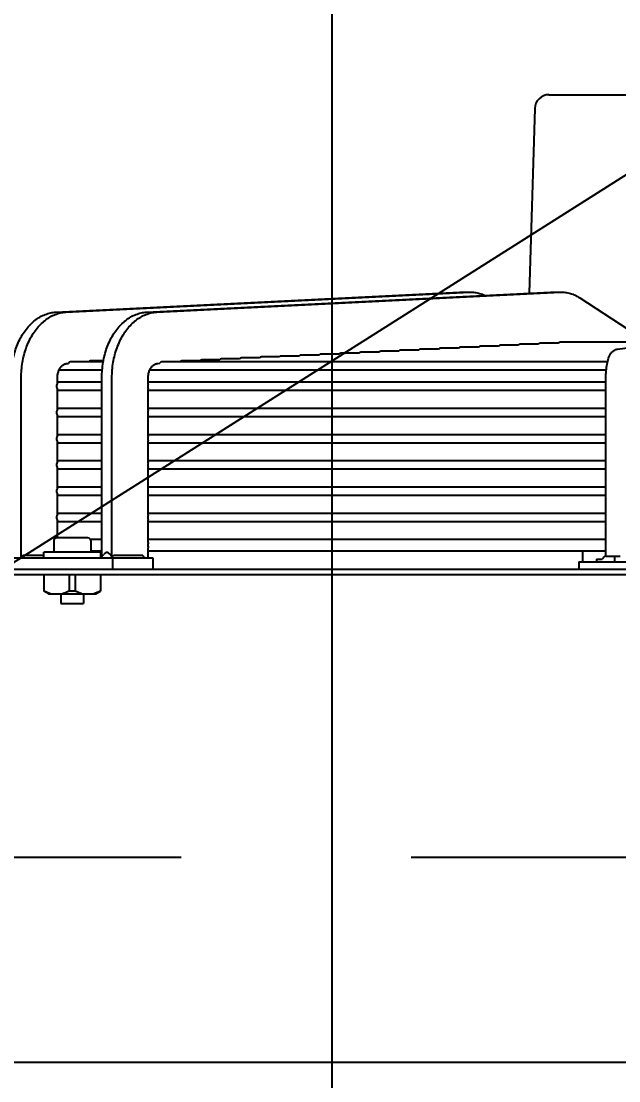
# Model space of a CAD drawing. Header units: millimetres. Extents: x 17046 to 32328, y 18593 to 29476.
# Drawn here: x 17155.01 to 17163.26, y 18977.07 to 18991.71 of the extents above; entities that cross this region are included whole.
import ezdxf

# ---------------------------------------------------------------- set-up
doc = ezdxf.new("R2010")
doc.units = ezdxf.units.MM
doc.header["$LTSCALE"] = 5
doc.linetypes.add('HIDDEN', pattern=[9.525, 6.35, -3.175])
doc.layers.add('UNIT', color=6, linetype='Continuous')
doc.layers.add('WS-NO-CONTROL', color=3, linetype='Continuous')
doc.styles.add('SUBMITTAL', font='romans.shx', dxfattribs={"width": 0.75})
doc.dimstyles.new('SUBMITTAL', dxfattribs={"dimtxt": 0.09375, "dimasz": 0.09375, "dimexe": 0.03125, "dimexo": 0.0625, "dimgap": 0.0625, "dimtad": 0, "dimdec": 4, "dimzin": 4, "dimdsep": 46, "dimlunit": 4, "dimtxsty": 'SUBMITTAL', "dimcen": 0.09375, "dimclre": 6, "dimadec": 0, "dimazin": 0, "dimtfac": 1, "dimtdec": 0, "dimtofl": 0, "dimtmove": 0, "dimatfit": 3, "dimfxl": 0, "dimfrac": 2, "dimtolj": 1, "dimtzin": 4, "dimarcsym": 0})

# ---------------------------------------------------------------- blocks, each defined once
blk = doc.blocks.new('*D71')
at = {"layer": 'WS-NO-CONTROL', "color": 6, "lineweight": -2}
for p, q in [((17101.149, 18976.129), (17101.149, 19017.259)), ((17159.3, 18975.861), (17159.3, 19017.259))]:
    blk.add_line(p, q, dxfattribs=at)
at = {"layer": 'WS-NO-CONTROL', "color": 3, "lineweight": -2}
for p, q in [((17101.149, 19014.442), (17096.22, 19014.442)), ((17154.37, 19014.442), (17106.079, 19014.442))]:
    blk.add_line(p, q, dxfattribs=at)
at = {"layer": 'WS-NO-CONTROL', "color": 3}
for points in [[(17106.079, 19015.263), (17106.079, 19013.62), (17101.149, 19014.442)], [(17154.37, 19015.263), (17154.37, 19013.62), (17159.3, 19014.442)]]:
    blk.add_solid(points, dxfattribs=at)
at = {"layer": 'WS-NO-CONTROL', "color": 3, "insert": (17077.47, 19014.442), "char_height": 4.9294, "attachment_point": 5, "style": 'SUBMITTAL'}
blk.add_mtext('\\A1;4\'-10 1/8"', dxfattribs=at)

msp = doc.modelspace()

# ---------------------------------------------------------------- linework, layer by layer
at = {"layer": 'UNIT'}
for p, q in [((17162.2943, 18990.6942), (17172.3736, 18990.6942)), ((17162.0976, 18990.5034), (17162.0196, 18987.9508)), ((17155.4857, 18987.6907), (17161.0605, 18987.9653)), ((17155.6249, 18987.6907), (17161.1997, 18987.9653)), ((17156.7385, 18987.6907), (17162.3133, 18987.9653)), ((17156.8777, 18987.6907), (17162.4525, 18987.9653)), ((17161.0809, 18987.9657), (17161.2201, 18987.9657)), ((17162.3336, 18987.9657), (17162.4728, 18987.9657)), ((17162.719, 18987.8889), (17163.6559, 18987.2749)), ((17163.2392, 18987.1783), (17165.2746, 18987.4529)), ((17161.5967, 18987.2196), (17161.3469, 18987.2196)), ((17161.8723, 18987.2331), (17161.6224, 18987.2331)), ((17162.148, 18987.2466), (17161.898, 18987.2466)), ((17162.423, 18987.2601), (17162.1738, 18987.2601)), ((17163.9554, 18987.2749), (17162.4497, 18987.2749)), ((17158.5714, 18987.0712), (17158.3224, 18987.0712)), ((17158.8461, 18987.0847), (17158.5971, 18987.0847)), ((17159.1209, 18987.0982), (17158.8718, 18987.0982)), ((17159.3957, 18987.1117), (17159.1465, 18987.1117)), ((17159.6705, 18987.1252), (17159.4213, 18987.1252)), ((17159.9454, 18987.1387), (17159.6962, 18987.1387)), ((17160.2204, 18987.1522), (17159.9711, 18987.1522)), ((17160.4955, 18987.1657), (17160.2461, 18987.1657)), ((17160.7706, 18987.1792), (17160.5211, 18987.1792)), ((17161.0459, 18987.1926), (17160.7963, 18987.1926)), ((17161.3212, 18987.2061), (17161.0715, 18987.2061)), ((17155.6424, 18986.9824), (17155.6587, 18986.9832)), ((17156.1392, 18987.0037), (17155.689, 18987.0037)), ((17156.1416, 18987.0172), (17155.9633, 18987.0172)), ((17156.8951, 18986.9824), (17156.9195, 18986.9836)), ((17163.102, 18987.0037), (17156.9497, 18987.0037)), ((17157.473, 18987.0172), (17157.2241, 18987.0172)), ((17157.7476, 18987.0307), (17157.4987, 18987.0307)), ((17158.0222, 18987.0442), (17157.7732, 18987.0442)), ((17158.2968, 18987.0577), (17158.0478, 18987.0577)), ((17155.0068, 18984.3128), (17155.0068, 18986.7856)), ((17155.5079, 18986.7089), (17155.5079, 18986.7856)), ((17155.5306, 18986.8935), (17156.1249, 18986.8935)), ((17156.1203, 18984.3163), (17156.1203, 18986.7856)), ((17156.2595, 18984.3128), (17156.2595, 18986.7856)), ((17156.7606, 18986.6965), (17156.7606, 18986.7856)), ((17156.7834, 18986.8935), (17163.085, 18986.8935)), ((17163.0802, 18984.3163), (17163.0802, 18986.7856)), ((17156.1203, 18986.7218), (17155.5079, 18986.7218)), ((17163.0802, 18986.7218), (17156.7606, 18986.7218)), ((17156.7606, 18986.3343), (17156.7606, 18986.6368)), ((17155.5079, 18986.3467), (17155.5079, 18986.6244)), ((17155.5079, 18986.6115), (17156.1203, 18986.6115)), ((17156.7606, 18986.6115), (17163.0802, 18986.6115)), ((17156.1203, 18986.3596), (17155.5079, 18986.3596)), ((17163.0802, 18986.3596), (17156.7606, 18986.3596)), ((17155.5079, 18985.9845), (17155.5079, 18986.2622)), ((17155.5079, 18986.2493), (17156.1203, 18986.2493)), ((17156.7606, 18985.9721), (17156.7606, 18986.2746)), ((17156.7606, 18986.2493), (17163.0802, 18986.2493)), ((17156.1203, 18985.9974), (17155.5079, 18985.9974)), ((17155.5079, 18985.6223), (17155.5079, 18985.9)), ((17163.0802, 18985.9974), (17156.7606, 18985.9974)), ((17156.7606, 18985.6099), (17156.7606, 18985.9124)), ((17155.5079, 18985.8871), (17156.1203, 18985.8871)), ((17156.7606, 18985.8871), (17163.0802, 18985.8871)), ((17156.1203, 18985.6352), (17155.5079, 18985.6352)), ((17163.0802, 18985.6352), (17156.7606, 18985.6352)), ((17155.5079, 18985.2601), (17155.5079, 18985.5378)), ((17155.5079, 18985.5249), (17156.1203, 18985.5249)), ((17156.7606, 18985.2476), (17156.7606, 18985.5502)), ((17156.7606, 18985.5249), (17163.0802, 18985.5249)), ((17156.1203, 18985.2729), (17155.5079, 18985.2729)), ((17155.5079, 18984.8978), (17155.5079, 18985.1756)), ((17163.0802, 18985.2729), (17156.7606, 18985.2729)), ((17156.7606, 18984.8854), (17156.7606, 18985.188)), ((17155.5079, 18985.1627), (17156.1203, 18985.1627)), ((17156.7606, 18985.1627), (17163.0802, 18985.1627)), ((17156.1203, 18984.9107), (17155.5079, 18984.9107)), ((17163.0802, 18984.9107), (17156.7606, 18984.9107)), ((17155.5079, 18984.5722), (17155.5079, 18984.8134)), ((17155.5079, 18984.8005), (17156.1203, 18984.8005)), ((17156.7606, 18984.5074), (17156.7606, 18984.8258)), ((17156.7606, 18984.8005), (17163.0802, 18984.8005)), ((17155.4554, 18984.5328), (17155.4554, 18984.3753)), ((17155.9278, 18984.5722), (17155.4947, 18984.5722)), ((17156.1203, 18984.5485), (17155.9639, 18984.5485)), ((17155.9672, 18984.5328), (17155.9672, 18984.3753)), ((17163.0802, 18984.5485), (17156.7606, 18984.5485)), ((17156.7606, 18984.2966), (17156.7606, 18984.4362)), ((17154.5977, 18984.2966), (17156.8248, 18984.2966)), ((17155.3176, 18984.3294), (17155.0485, 18984.3294)), ((17156.105, 18984.3753), (17155.3176, 18984.3753)), ((17155.3176, 18984.2966), (17155.3176, 18984.3753)), ((17155.9672, 18984.395), (17156.1203, 18984.395)), ((17156.105, 18984.301), (17156.105, 18984.3753)), ((17156.268, 18984.2966), (17156.268, 18984.1391)), ((17156.6856, 18984.3294), (17156.3013, 18984.3294)), ((17156.7606, 18984.395), (17163.0802, 18984.395)), ((17156.8248, 18984.2966), (17156.8248, 18984.1391)), ((17162.7637, 18984.2395), (17162.7637, 18984.395)), ((17163.277, 18984.3163), (17163.0802, 18984.3163)), ((17163.203, 18984.2395), (17163.203, 18984.3163)), ((17162.708, 18984.2395), (17171.96, 18984.2395)), ((17162.708, 18984.2395), (17162.708, 18984.1391)), ((17162.9517, 18984.2789), (17163.0304, 18984.2789)), ((17162.9517, 18984.2789), (17162.9517, 18984.2395)), ((17150.4639, 18984.1391), (17184.2041, 18984.1391)), ((17184.2041, 18984.0604), (17150.4639, 18984.0604)), ((17155.3215, 18984.0604), (17155.3215, 18983.8382)), ((17155.6695, 18984.0604), (17155.6695, 18983.8382)), ((17155.753, 18984.0604), (17155.753, 18983.8382)), ((17156.101, 18984.0604), (17156.101, 18983.8382)), ((17155.3845, 18983.8005), (17155.3215, 18983.8369)), ((17155.3845, 18983.8005), (17156.038, 18983.8005)), ((17155.5538, 18983.8005), (17155.5538, 18983.6666)), ((17155.8687, 18983.8005), (17155.8687, 18983.6666)), ((17156.038, 18983.8005), (17156.101, 18983.8369)), ((17155.5538, 18983.6666), (17155.8687, 18983.6666)), ((17185.2867, 18977.3281), (17145.8446, 18977.3281))]:
    msp.add_line(p, q, dxfattribs=at)
for centre, radius, start, end in [((17162.2943, 18990.4974), 0.1969, 90, 178.25151), ((17155.4947, 18984.5328), 0.0394, 90, 180), ((17155.9278, 18984.5328), 0.0394, 0, 90), ((17163.2174, 18984.1437), 0.2307, 126.49726, 144.15266)]:
    msp.add_arc(centre, radius, start, end, dxfattribs=at)
for centre, major_axis, ratio, start_param, end_param in [((17161.3469, 18987.1645), (0, -0.0551), 0.7109269, 3.1415422, 3.8564474), ((17161.6224, 18987.178), (0, -0.0551), 0.7112612, 3.1415352, 3.8564398), ((17161.898, 18987.1915), (0, -0.0551), 0.7116416, 3.1415269, 3.8564308), ((17162.1738, 18987.205), (0, -0.0551), 0.712077, 3.141517, 3.8564199), ((17162.4497, 18987.2198), (0, -0.0551), 0.71258, 3.1415074, 3.8909101), ((17158.3224, 18987.0161), (0, -0.0551), 0.7089205, 3.1415765, 3.8564847), ((17158.5971, 18987.0296), (0, -0.0551), 0.7090275, 3.141575, 3.8564831), ((17158.8718, 18987.0431), (0, -0.0551), 0.7091442, 3.1415734, 3.8564813), ((17159.1465, 18987.0566), (0, -0.0551), 0.7092719, 3.1415715, 3.8564792), ((17159.4213, 18987.07), (0, -0.0551), 0.7094121, 3.1415694, 3.8564769), ((17159.6962, 18987.0835), (0, -0.0551), 0.7095663, 3.1415669, 3.8564743), ((17159.9711, 18987.097), (0, -0.0551), 0.7097366, 3.1415642, 3.8564713), ((17160.2461, 18987.1105), (0, -0.0551), 0.7099252, 3.141561, 3.8564678), ((17160.5211, 18987.124), (0, -0.0551), 0.7101349, 3.1415573, 3.8564638), ((17160.7963, 18987.1375), (0, -0.0551), 0.710369, 3.141553, 3.8564592), ((17161.0715, 18987.151), (0, -0.0551), 0.7106314, 3.1415481, 3.8564538), ((17155.689, 18986.9486), (0, -0.0551), 0.7079972, 3.1415858, 4.0326206), ((17155.9633, 18986.9621), (0, -0.0551), 0.7080429, 3.1415852, 3.8564942), ((17156.9497, 18986.9486), (0, -0.0551), 0.7084995, 3.1415818, 4.0233013), ((17157.2241, 18986.9621), (0, -0.0551), 0.708571, 3.141581, 3.8564896), ((17157.4987, 18986.9756), (0, -0.0551), 0.7086482, 3.14158, 3.8564885), ((17157.7732, 18986.9891), (0, -0.0551), 0.7087318, 3.141579, 3.8564874), ((17158.0478, 18987.0026), (0, -0.0551), 0.7088222, 3.1415778, 3.8564861), ((17155.5329, 18986.6666), (0, -0.0551), 0.7079678, 3.8398095, 4.712382), ((17155.5329, 18986.6666), (0, -0.0551), 0.7079678, 4.7123959, 5.5849684), ((17155.5329, 18986.3044), (0, -0.0551), 0.7079678, 3.8398095, 4.712382), ((17155.5329, 18986.3044), (0, -0.0551), 0.7079678, 4.7123959, 5.5849684), ((17155.5329, 18985.9422), (0, -0.0551), 0.7079678, 3.8398095, 4.712382), ((17155.5329, 18985.9422), (0, -0.0551), 0.7079678, 4.7123959, 5.5849684), ((17155.5329, 18985.58), (0, -0.0551), 0.7079678, 3.8398095, 4.712382), ((17155.5329, 18985.58), (0, -0.0551), 0.7079678, 4.7123959, 5.5849684), ((17155.5329, 18985.2178), (0, -0.0551), 0.7079678, 3.8398095, 4.712382), ((17155.5329, 18985.2178), (0, -0.0551), 0.7079678, 4.7123959, 5.5849684), ((17155.5329, 18984.8556), (0, -0.0551), 0.7079678, 3.8398095, 4.712382), ((17155.5329, 18984.8556), (0, -0.0551), 0.7079678, 4.7123959, 5.5849684), ((17157.6817, 18985.7052), (0, -1.969), 0.7071068, 5.4860047, 5.5095695)]:
    msp.add_ellipse(centre, major_axis=major_axis, ratio=ratio, start_param=start_param, end_param=end_param, dxfattribs=at)
for points in [[(17161.0626, 18987.9653), (17161.0687, 18987.9656), (17161.0748, 18987.9657), (17161.0809, 18987.9657)], [(17162.3153, 18987.9653), (17162.3214, 18987.9656), (17162.3275, 18987.9657), (17162.3336, 18987.9657)], [(17156.1004, 18984.2966), (17156.1166, 18984.3124), (17156.1325, 18984.3285), (17156.1482, 18984.3448)], [(17155.4128, 18983.8005), (17155.4096, 18983.8015), (17155.4031, 18983.8034), (17155.3934, 18983.8067), (17155.3836, 18983.8103), (17155.3737, 18983.8141), (17155.3637, 18983.8182), (17155.3535, 18983.8227), (17155.3431, 18983.8275), (17155.3325, 18983.8326), (17155.3252, 18983.8363), (17155.3215, 18983.8382)], [(17155.6695, 18983.8382), (17155.6658, 18983.8362), (17155.6584, 18983.8325), (17155.6476, 18983.8274), (17155.6372, 18983.8226), (17155.627, 18983.8181), (17155.617, 18983.814), (17155.6072, 18983.8102), (17155.5974, 18983.8066), (17155.5878, 18983.8034), (17155.5814, 18983.8014), (17155.5782, 18983.8005)], [(17155.753, 18983.8382), (17155.7484, 18983.8379), (17155.7391, 18983.8374), (17155.7252, 18983.837), (17155.7113, 18983.8368), (17155.6973, 18983.837), (17155.6834, 18983.8374), (17155.6741, 18983.8379), (17155.6695, 18983.8382)], [(17155.8443, 18983.8005), (17155.8411, 18983.8015), (17155.8346, 18983.8034), (17155.8249, 18983.8067), (17155.8151, 18983.8103), (17155.8052, 18983.8141), (17155.7952, 18983.8182), (17155.785, 18983.8227), (17155.7746, 18983.8275), (17155.764, 18983.8326), (17155.7567, 18983.8363), (17155.753, 18983.8382)], [(17156.101, 18983.8382), (17156.0973, 18983.8362), (17156.0899, 18983.8325), (17156.0792, 18983.8274), (17156.0687, 18983.8226), (17156.0585, 18983.8181), (17156.0485, 18983.814), (17156.0387, 18983.8102), (17156.0289, 18983.8066), (17156.0193, 18983.8034), (17156.0129, 18983.8014), (17156.0097, 18983.8005)]]:
    msp.add_open_spline(points, degree=3, dxfattribs=at)
for points, knots in [([(17161.1997, 18987.9652), (17161.2226, 18987.9663), (17161.2456, 18987.9656), (17161.2685, 18987.9629), (17161.2913, 18987.9602), (17161.3139, 18987.9557), (17161.3363, 18987.9493), (17161.3587, 18987.9428), (17161.3808, 18987.9346), (17161.4026, 18987.9245), (17161.4052, 18987.9233), (17161.4077, 18987.9221), (17161.4103, 18987.9208)], [0, 0, 0, 0, 0.25037629, 0.25037629, 0.25037629, 0.50056405, 0.50056405, 0.50056405, 0.75075182, 0.75075182, 0.75075182, 0.78029111, 0.78029111, 0.78029111, 0.78029111]), ([(17162.4525, 18987.9652), (17162.4753, 18987.9663), (17162.4984, 18987.9656), (17162.5212, 18987.9629), (17162.544, 18987.9602), (17162.5667, 18987.9557), (17162.5891, 18987.9493), (17162.6115, 18987.9428), (17162.6336, 18987.9346), (17162.6553, 18987.9245), (17162.677, 18987.9144), (17162.6983, 18987.9025), (17162.719, 18987.889)], [0, 0, 0, 0, 0.2503763, 0.2503763, 0.2503763, 0.5005641, 0.5005641, 0.5005641, 0.7507518, 0.7507518, 0.7507518, 1, 1, 1, 1]), ([(17154.8676, 18986.7856), (17154.8676, 18986.8212), (17154.8691, 18986.8571), (17154.872, 18986.8925), (17154.875, 18986.9279), (17154.8794, 18986.9629), (17154.8854, 18986.9976), (17154.8913, 18987.0322), (17154.8987, 18987.0666), (17154.9074, 18987.1001), (17154.9162, 18987.1335), (17154.9263, 18987.166), (17154.9378, 18987.1978), (17154.9493, 18987.2295), (17154.9621, 18987.2605), (17154.9762, 18987.2901), (17154.9902, 18987.3198), (17155.0054, 18987.348), (17155.0219, 18987.3751), (17155.0383, 18987.4022), (17155.0559, 18987.428), (17155.0745, 18987.4522), (17155.0931, 18987.4763), (17155.1125, 18987.4988), (17155.133, 18987.5196), (17155.1534, 18987.5405), (17155.1749, 18987.5598), (17155.1969, 18987.5771), (17155.2189, 18987.5944), (17155.2416, 18987.6098), (17155.2649, 18987.6234), (17155.2883, 18987.6369), (17155.3123, 18987.6485), (17155.3366, 18987.6581), (17155.3609, 18987.6676), (17155.3854, 18987.6751), (17155.4103, 18987.6805), (17155.4353, 18987.686), (17155.4606, 18987.6894), (17155.4857, 18987.6906)], [0, 0, 0, 0, 0.076921, 0.076921, 0.076921, 0.1538421, 0.1538421, 0.1538421, 0.2307631, 0.2307631, 0.2307631, 0.3076842, 0.3076842, 0.3076842, 0.3846052, 0.3846052, 0.3846052, 0.4615263, 0.4615263, 0.4615263, 0.5384473, 0.5384473, 0.5384473, 0.6153684, 0.6153684, 0.6153684, 0.6922894, 0.6922894, 0.6922894, 0.7692105, 0.7692105, 0.7692105, 0.8461315, 0.8461315, 0.8461315, 0.9230526, 0.9230526, 0.9230526, 1, 1, 1, 1]), ([(17155.0068, 18986.7856), (17155.0068, 18986.8212), (17155.0083, 18986.8571), (17155.0112, 18986.8925), (17155.0142, 18986.9279), (17155.0186, 18986.9629), (17155.0245, 18986.9976), (17155.0305, 18987.0322), (17155.0379, 18987.0666), (17155.0466, 18987.1001), (17155.0554, 18987.1335), (17155.0655, 18987.166), (17155.077, 18987.1978), (17155.0884, 18987.2295), (17155.1013, 18987.2605), (17155.1154, 18987.2901), (17155.1294, 18987.3198), (17155.1446, 18987.348), (17155.1611, 18987.3751), (17155.1775, 18987.4022), (17155.1951, 18987.428), (17155.2137, 18987.4522), (17155.2323, 18987.4763), (17155.2517, 18987.4988), (17155.2722, 18987.5196), (17155.2926, 18987.5405), (17155.3141, 18987.5598), (17155.3361, 18987.5771), (17155.3581, 18987.5944), (17155.3808, 18987.6098), (17155.4041, 18987.6234), (17155.4274, 18987.6369), (17155.4515, 18987.6485), (17155.4758, 18987.6581), (17155.5001, 18987.6676), (17155.5246, 18987.6751), (17155.5495, 18987.6805), (17155.5745, 18987.686), (17155.5998, 18987.6894), (17155.6249, 18987.6906)], [0, 0, 0, 0, 0.076921, 0.076921, 0.076921, 0.1538421, 0.1538421, 0.1538421, 0.2307631, 0.2307631, 0.2307631, 0.3076842, 0.3076842, 0.3076842, 0.3846052, 0.3846052, 0.3846052, 0.4615263, 0.4615263, 0.4615263, 0.5384473, 0.5384473, 0.5384473, 0.6153684, 0.6153684, 0.6153684, 0.6922894, 0.6922894, 0.6922894, 0.7692105, 0.7692105, 0.7692105, 0.8461315, 0.8461315, 0.8461315, 0.9230526, 0.9230526, 0.9230526, 1, 1, 1, 1]), ([(17156.1203, 18986.7856), (17156.1203, 18986.8212), (17156.1218, 18986.8571), (17156.1248, 18986.8925), (17156.1278, 18986.9279), (17156.1322, 18986.9629), (17156.1381, 18986.9976), (17156.144, 18987.0322), (17156.1514, 18987.0666), (17156.1602, 18987.1001), (17156.1689, 18987.1335), (17156.179, 18987.166), (17156.1905, 18987.1978), (17156.202, 18987.2295), (17156.2149, 18987.2605), (17156.2289, 18987.2901), (17156.243, 18987.3198), (17156.2582, 18987.348), (17156.2746, 18987.3751), (17156.291, 18987.4022), (17156.3087, 18987.428), (17156.3273, 18987.4522), (17156.3458, 18987.4763), (17156.3653, 18987.4988), (17156.3857, 18987.5196), (17156.4062, 18987.5405), (17156.4276, 18987.5598), (17156.4496, 18987.5771), (17156.4717, 18987.5944), (17156.4943, 18987.6098), (17156.5177, 18987.6234), (17156.541, 18987.6369), (17156.565, 18987.6485), (17156.5893, 18987.6581), (17156.6136, 18987.6676), (17156.6381, 18987.6751), (17156.6631, 18987.6805), (17156.688, 18987.686), (17156.7133, 18987.6894), (17156.7385, 18987.6906)], [0, 0, 0, 0, 0.076921, 0.076921, 0.076921, 0.1538421, 0.1538421, 0.1538421, 0.2307631, 0.2307631, 0.2307631, 0.3076842, 0.3076842, 0.3076842, 0.3846052, 0.3846052, 0.3846052, 0.4615263, 0.4615263, 0.4615263, 0.5384473, 0.5384473, 0.5384473, 0.6153684, 0.6153684, 0.6153684, 0.6922894, 0.6922894, 0.6922894, 0.7692105, 0.7692105, 0.7692105, 0.8461315, 0.8461315, 0.8461315, 0.9230526, 0.9230526, 0.9230526, 1, 1, 1, 1]), ([(17156.2595, 18986.7856), (17156.2595, 18986.8212), (17156.261, 18986.8571), (17156.264, 18986.8925), (17156.267, 18986.9279), (17156.2714, 18986.9629), (17156.2773, 18986.9976), (17156.2832, 18987.0322), (17156.2906, 18987.0666), (17156.2994, 18987.1001), (17156.3081, 18987.1335), (17156.3182, 18987.166), (17156.3297, 18987.1978), (17156.3412, 18987.2295), (17156.3541, 18987.2605), (17156.3681, 18987.2901), (17156.3822, 18987.3198), (17156.3974, 18987.348), (17156.4138, 18987.3751), (17156.4302, 18987.4022), (17156.4479, 18987.428), (17156.4664, 18987.4522), (17156.485, 18987.4763), (17156.5045, 18987.4988), (17156.5249, 18987.5196), (17156.5454, 18987.5405), (17156.5668, 18987.5598), (17156.5888, 18987.5771), (17156.6109, 18987.5944), (17156.6335, 18987.6098), (17156.6569, 18987.6234), (17156.6802, 18987.6369), (17156.7042, 18987.6485), (17156.7285, 18987.6581), (17156.7528, 18987.6676), (17156.7773, 18987.6751), (17156.8023, 18987.6805), (17156.8272, 18987.686), (17156.8525, 18987.6894), (17156.8777, 18987.6906)], [0, 0, 0, 0, 0.076921, 0.076921, 0.076921, 0.1538421, 0.1538421, 0.1538421, 0.2307631, 0.2307631, 0.2307631, 0.3076842, 0.3076842, 0.3076842, 0.3846052, 0.3846052, 0.3846052, 0.4615263, 0.4615263, 0.4615263, 0.5384473, 0.5384473, 0.5384473, 0.6153684, 0.6153684, 0.6153684, 0.6922894, 0.6922894, 0.6922894, 0.7692105, 0.7692105, 0.7692105, 0.8461315, 0.8461315, 0.8461315, 0.9230526, 0.9230526, 0.9230526, 1, 1, 1, 1]), ([(17163.0802, 18986.7856), (17163.0802, 18986.8185), (17163.0815, 18986.8513), (17163.0867, 18986.9146), (17163.0906, 18986.9451), (17163.1009, 18987.0019), (17163.1074, 18987.0283), (17163.124, 18987.0769), (17163.1335, 18987.0993), (17163.1573, 18987.132), (17163.1664, 18987.1425), (17163.1924, 18987.1629), (17163.2106, 18987.173), (17163.2348, 18987.1776), (17163.237, 18987.178), (17163.2392, 18987.1783)], [1.5707963, 1.5707963, 1.5707963, 1.5707963, 1.8779743, 1.8779743, 2.1851522, 2.1851522, 2.4923302, 2.4923302, 2.7995081, 2.7995081, 2.9409737, 2.9409737, 3.0918576, 3.0918576, 3.1066861, 3.1066861, 3.1066861, 3.1066861]), ([(17155.5079, 18986.7856), (17155.5079, 18986.7934), (17155.5082, 18986.8011), (17155.5088, 18986.8088), (17155.5095, 18986.8165), (17155.5104, 18986.8242), (17155.5117, 18986.8317), (17155.513, 18986.8392), (17155.5146, 18986.8466), (17155.5165, 18986.8539), (17155.5184, 18986.8612), (17155.5206, 18986.8683), (17155.5231, 18986.8752), (17155.5256, 18986.8821), (17155.5284, 18986.8888), (17155.5314, 18986.8952), (17155.5345, 18986.9016), (17155.5378, 18986.9078), (17155.5414, 18986.9137), (17155.545, 18986.9196), (17155.5488, 18986.9252), (17155.5528, 18986.9304), (17155.5569, 18986.9357), (17155.5611, 18986.9406), (17155.5656, 18986.9452), (17155.57, 18986.9497), (17155.5747, 18986.9539), (17155.5795, 18986.9576), (17155.5842, 18986.9614), (17155.5892, 18986.9648), (17155.5943, 18986.9677), (17155.5994, 18986.9707), (17155.6046, 18986.9732), (17155.6099, 18986.9753), (17155.6152, 18986.9773), (17155.6205, 18986.979), (17155.626, 18986.9802), (17155.6314, 18986.9814), (17155.6369, 18986.9821), (17155.6424, 18986.9824)], [0, 0, 0, 0, 0.076921, 0.076921, 0.076921, 0.153842, 0.153842, 0.153842, 0.230763, 0.230763, 0.230763, 0.307684, 0.307684, 0.307684, 0.384605, 0.384605, 0.384605, 0.461526, 0.461526, 0.461526, 0.538447, 0.538447, 0.538447, 0.615368, 0.615368, 0.615368, 0.692289, 0.692289, 0.692289, 0.7692101, 0.7692101, 0.7692101, 0.8461311, 0.8461311, 0.8461311, 0.9230521, 0.9230521, 0.9230521, 1, 1, 1, 1]), ([(17156.7606, 18986.7856), (17156.7606, 18986.7934), (17156.7609, 18986.8011), (17156.7616, 18986.8088), (17156.7622, 18986.8165), (17156.7632, 18986.8242), (17156.7645, 18986.8317), (17156.7658, 18986.8392), (17156.7674, 18986.8466), (17156.7693, 18986.8539), (17156.7712, 18986.8612), (17156.7734, 18986.8683), (17156.7759, 18986.8752), (17156.7784, 18986.8821), (17156.7811, 18986.8888), (17156.7842, 18986.8952), (17156.7873, 18986.9016), (17156.7906, 18986.9078), (17156.7942, 18986.9137), (17156.7977, 18986.9196), (17156.8015, 18986.9252), (17156.8056, 18986.9304), (17156.8096, 18986.9357), (17156.8139, 18986.9406), (17156.8183, 18986.9452), (17156.8228, 18986.9497), (17156.8274, 18986.9539), (17156.8322, 18986.9576), (17156.837, 18986.9614), (17156.842, 18986.9648), (17156.847, 18986.9677), (17156.8521, 18986.9707), (17156.8573, 18986.9732), (17156.8626, 18986.9753), (17156.8679, 18986.9773), (17156.8733, 18986.979), (17156.8787, 18986.9802), (17156.8841, 18986.9814), (17156.8896, 18986.9821), (17156.8951, 18986.9824)], [0, 0, 0, 0, 0.076921, 0.076921, 0.076921, 0.153842, 0.153842, 0.153842, 0.230763, 0.230763, 0.230763, 0.307684, 0.307684, 0.307684, 0.384605, 0.384605, 0.384605, 0.461526, 0.461526, 0.461526, 0.538447, 0.538447, 0.538447, 0.615368, 0.615368, 0.615368, 0.692289, 0.692289, 0.692289, 0.7692101, 0.7692101, 0.7692101, 0.8461311, 0.8461311, 0.8461311, 0.9230521, 0.9230521, 0.9230521, 1, 1, 1, 1]), ([(17156.7606, 18986.6965), (17156.7593, 18986.6936), (17156.7582, 18986.6906), (17156.7555, 18986.6814), (17156.7544, 18986.6734), (17156.7544, 18986.6666)], [0.754611842, 0.754611842, 0.754611842, 0.754611842, 0.778331745, 0.778331745, 0.830133896, 0.830133896, 0.830133896, 0.830133896]), ([(17156.7544, 18986.6666), (17156.7544, 18986.6599), (17156.7555, 18986.6519), (17156.7582, 18986.6427), (17156.7593, 18986.6397), (17156.7606, 18986.6368)], [0, 0, 0, 0, 0.051802151, 0.051802151, 0.075522054, 0.075522054, 0.075522054, 0.075522054]), ([(17156.7606, 18986.3343), (17156.7593, 18986.3314), (17156.7582, 18986.3284), (17156.7555, 18986.3192), (17156.7544, 18986.3112), (17156.7544, 18986.3044)], [0.754611842, 0.754611842, 0.754611842, 0.754611842, 0.778331745, 0.778331745, 0.830133896, 0.830133896, 0.830133896, 0.830133896]), ([(17156.7544, 18986.3044), (17156.7544, 18986.2976), (17156.7555, 18986.2896), (17156.7582, 18986.2805), (17156.7593, 18986.2775), (17156.7606, 18986.2746)], [0, 0, 0, 0, 0.051802151, 0.051802151, 0.075522054, 0.075522054, 0.075522054, 0.075522054]), ([(17156.7606, 18985.9721), (17156.7593, 18985.9692), (17156.7582, 18985.9662), (17156.7555, 18985.957), (17156.7544, 18985.949), (17156.7544, 18985.9422)], [-0.075522054, -0.075522054, -0.075522054, -0.075522054, -0.051802151, -0.051802151, 0, 0, 0, 0]), ([(17156.7544, 18985.9422), (17156.7544, 18985.9354), (17156.7555, 18985.9274), (17156.7582, 18985.9183), (17156.7593, 18985.9153), (17156.7606, 18985.9124)], [-0.830133896, -0.830133896, -0.830133896, -0.830133896, -0.778331745, -0.778331745, -0.754611842, -0.754611842, -0.754611842, -0.754611842]), ([(17156.7606, 18985.6099), (17156.7593, 18985.607), (17156.7582, 18985.604), (17156.7555, 18985.5948), (17156.7544, 18985.5868), (17156.7544, 18985.58)], [-0.075522054, -0.075522054, -0.075522054, -0.075522054, -0.051802151, -0.051802151, 0, 0, 0, 0]), ([(17156.7544, 18985.58), (17156.7544, 18985.5732), (17156.7555, 18985.5652), (17156.7582, 18985.5561), (17156.7593, 18985.5531), (17156.7606, 18985.5502)], [-0.830133897, -0.830133897, -0.830133897, -0.830133897, -0.778331746, -0.778331746, -0.754611843, -0.754611843, -0.754611843, -0.754611843]), ([(17156.7606, 18985.2476), (17156.7593, 18985.2448), (17156.7582, 18985.2418), (17156.7555, 18985.2326), (17156.7544, 18985.2246), (17156.7544, 18985.2178)], [-0.075522054, -0.075522054, -0.075522054, -0.075522054, -0.051802151, -0.051802151, 0, 0, 0, 0]), ([(17156.7544, 18985.2178), (17156.7544, 18985.211), (17156.7555, 18985.203), (17156.7582, 18985.1939), (17156.7593, 18985.1909), (17156.7606, 18985.188)], [-0.830133897, -0.830133897, -0.830133897, -0.830133897, -0.77830675, -0.77830675, -0.754610412, -0.754610412, -0.754610412, -0.754610412]), ([(17156.7606, 18984.8854), (17156.7593, 18984.8826), (17156.7582, 18984.8796), (17156.7555, 18984.8704), (17156.7544, 18984.8624), (17156.7544, 18984.8556)], [-0.075522054, -0.075522054, -0.075522054, -0.075522054, -0.051802151, -0.051802151, 0, 0, 0, 0]), ([(17156.7544, 18984.8556), (17156.7544, 18984.8488), (17156.7555, 18984.8408), (17156.7582, 18984.8317), (17156.7593, 18984.8287), (17156.7606, 18984.8258)], [0, 0, 0, 0, 0.051802151, 0.051802151, 0.075522054, 0.075522054, 0.075522054, 0.075522054]), ([(17156.7606, 18984.5074), (17156.7598, 18984.5053), (17156.7591, 18984.5032), (17156.756, 18984.4924), (17156.7544, 18984.4812), (17156.7544, 18984.4718)], [1.067161101, 1.067161101, 1.067161101, 1.067161101, 1.084108004, 1.084108004, 1.156260963, 1.156260963, 1.156260963, 1.156260963]), ([(17156.7544, 18984.4718), (17156.7544, 18984.4623), (17156.756, 18984.4512), (17156.7591, 18984.4404), (17156.7598, 18984.4382), (17156.7606, 18984.4362)], [-1.156260963, -1.156260963, -1.156260963, -1.156260963, -1.084108004, -1.084108004, -1.067161101, -1.067161101, -1.067161101, -1.067161101]), ([(17155.0485, 18984.3294), (17155.0473, 18984.3294), (17155.0461, 18984.3293), (17155.0449, 18984.3292), (17155.0438, 18984.3292), (17155.0426, 18984.329), (17155.0414, 18984.3288), (17155.0402, 18984.3287), (17155.039, 18984.3285), (17155.0378, 18984.3282), (17155.0377, 18984.3282), (17155.0376, 18984.3281), (17155.0375, 18984.3281), (17155.0364, 18984.3279), (17155.0353, 18984.3276), (17155.0342, 18984.3273), (17155.0329, 18984.3269), (17155.0317, 18984.3265), (17155.0305, 18984.3261), (17155.0293, 18984.3256), (17155.028, 18984.3251), (17155.0268, 18984.3246), (17155.0265, 18984.3245), (17155.0262, 18984.3243), (17155.0259, 18984.3242), (17155.0249, 18984.3238), (17155.024, 18984.3233), (17155.023, 18984.3229), (17155.0217, 18984.3222), (17155.0205, 18984.3216), (17155.0191, 18984.3208), (17155.0178, 18984.3201), (17155.0165, 18984.3193), (17155.0152, 18984.3185), (17155.0145, 18984.3181), (17155.0138, 18984.3176), (17155.0131, 18984.3172), (17155.0124, 18984.3167), (17155.0117, 18984.3163), (17155.0111, 18984.3158), (17155.0097, 18984.3149), (17155.0082, 18984.3139), (17155.0068, 18984.3128)], [0, 0, 0, 0, 0.0909091, 0.0909091, 0.0909091, 0.1818182, 0.1818182, 0.1818182, 0.2727273, 0.2727273, 0.2727273, 0.2796798, 0.2796798, 0.2796798, 0.3636364, 0.3636364, 0.3636364, 0.4545455, 0.4545455, 0.4545455, 0.5454545, 0.5454545, 0.5454545, 0.5668519, 0.5668519, 0.5668519, 0.6363636, 0.6363636, 0.6363636, 0.7272727, 0.7272727, 0.7272727, 0.8181818, 0.8181818, 0.8181818, 0.8653178, 0.8653178, 0.8653178, 0.9090909, 0.9090909, 0.9090909, 1, 1, 1, 1]), ([(17156.2595, 18984.3128), (17156.245, 18984.3305), (17156.2329, 18984.3443), (17156.2164, 18984.3594), (17156.2108, 18984.3638), (17156.2024, 18984.3682), (17156.1995, 18984.3694), (17156.1943, 18984.3706), (17156.1921, 18984.3709), (17156.1877, 18984.3709), (17156.1855, 18984.3706), (17156.1803, 18984.3694), (17156.1774, 18984.3682), (17156.169, 18984.3638), (17156.1634, 18984.3594), (17156.1545, 18984.3512), (17156.1514, 18984.3482), (17156.1482, 18984.3448)], [-0.853538, -0.853538, -0.853538, -0.853538, -0.64697322, -0.64697322, -0.53019502, -0.53019502, -0.4705504, -0.4705504, -0.42676965, -0.42676965, -0.38298892, -0.38298892, -0.32334436, -0.32334436, -0.20656641, -0.20656641, -0.14841074, -0.14841074, -0.14841074, -0.14841074]), ([(17156.3013, 18984.3294), (17156.3001, 18984.3294), (17156.2989, 18984.3293), (17156.2977, 18984.3292), (17156.2965, 18984.3292), (17156.2953, 18984.329), (17156.2941, 18984.3288), (17156.2929, 18984.3287), (17156.2917, 18984.3285), (17156.2905, 18984.3282), (17156.2904, 18984.3282), (17156.2903, 18984.3281), (17156.2902, 18984.3281), (17156.2891, 18984.3279), (17156.288, 18984.3276), (17156.2869, 18984.3273), (17156.2857, 18984.3269), (17156.2845, 18984.3265), (17156.2832, 18984.3261), (17156.282, 18984.3256), (17156.2808, 18984.3251), (17156.2795, 18984.3246), (17156.2792, 18984.3245), (17156.2789, 18984.3243), (17156.2787, 18984.3242), (17156.2777, 18984.3238), (17156.2767, 18984.3233), (17156.2758, 18984.3229), (17156.2745, 18984.3222), (17156.2732, 18984.3216), (17156.2719, 18984.3208), (17156.2706, 18984.3201), (17156.2693, 18984.3193), (17156.2679, 18984.3185), (17156.2672, 18984.3181), (17156.2665, 18984.3176), (17156.2658, 18984.3172), (17156.2651, 18984.3167), (17156.2645, 18984.3163), (17156.2638, 18984.3158), (17156.2624, 18984.3149), (17156.261, 18984.3139), (17156.2595, 18984.3128)], [0, 0, 0, 0, 0.0909091, 0.0909091, 0.0909091, 0.1818182, 0.1818182, 0.1818182, 0.2727273, 0.2727273, 0.2727273, 0.2797096, 0.2797096, 0.2797096, 0.3636364, 0.3636364, 0.3636364, 0.4545455, 0.4545455, 0.4545455, 0.5454545, 0.5454545, 0.5454545, 0.5668899, 0.5668899, 0.5668899, 0.6363636, 0.6363636, 0.6363636, 0.7272727, 0.7272727, 0.7272727, 0.8181818, 0.8181818, 0.8181818, 0.8653352, 0.8653352, 0.8653352, 0.9090909, 0.9090909, 0.9090909, 1, 1, 1, 1]), ([(17155.3215, 18983.8382), (17155.3215, 18983.8379), (17155.3215, 18983.8374), (17155.3215, 18983.837), (17155.3215, 18983.8369), (17155.3215, 18983.8369)], [0, 0, 0, 0, 0.16666667, 0.33333333, 0.5, 0.5, 0.5, 0.5])]:
    msp.add_open_spline(points, degree=3, knots=knots, dxfattribs=at)
at = {"layer": 'WS-NO-CONTROL', "linetype": 'HIDDEN', "ltscale": 0.2}
msp.add_lwpolyline([(17131.8144, 18980.1644), (17164.2708, 18980.1644), (17164.2708, 18969.3591), (17131.8144, 18969.3591), (17131.8144, 18980.1644)], dxfattribs=at)

# ---------------------------------------------------------------- dimensions: what is measured, and where the dimension line sits
at = {"layer": 'WS-NO-CONTROL', "color": 3}
dim = msp.add_linear_dim(base=(17101.1492, 19014.4417), p1=(17159.2999, 18973.0438), p2=(17101.1492, 18973.3122), dimstyle='SUBMITTAL', override={"dimscale": 70.42, "dimtxt": 0.07, "dimasz": 0.07, "dimexe": 0.04, "dimexo": 0.04, "dimgap": 0.03125, "dimdec": 3, "dimzin": 3, "dimclrd": 3, "dimclrt": 3, "dimtdec": 3, "dimtix": 1}, dxfattribs=at)
dim.commit()
dim.dimension.update_dxf_attribs({"geometry": '*D71', "text_midpoint": (17077.4704, 19014.4417), "dimtype": 160})

# ---------------------------------------------------------------- leaders
at = {"layer": 'WS-NO-CONTROL', "annotation_type": 0, "has_hookline": 1, "hookline_direction": 0, "text_width": 57.0471}
msp.add_leader([(17137.2236, 18973.0438), (17202.7359, 19014.5105), (17206.8085, 19014.5105)], dimstyle='SUBMITTAL', override={"dimscale": 58.18, "dimasz": 0.07, "dimgap": 0.03, "dimcen": 4.055284, "dimarcsym": 1}, dxfattribs=at)

doc.saveas('drawing.dxf')
